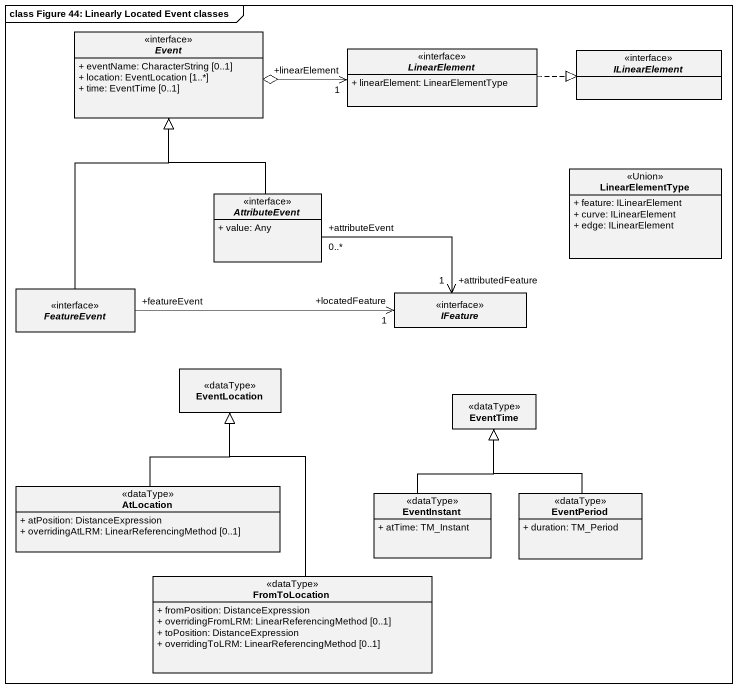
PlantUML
@startuml
mainframe class Figure 44: Linearly Located Event classes
hide circle
hide empty members
skinparam classAttributeIconSize 0
interface Event {
  + eventName: CharacterString [0..1]
  + location: EventLocation [1..*]
  + time: EventTime [0..1]
}
interface LinearElement {
  + linearElement: LinearElementType
}
interface ILinearElement
interface AttributeEvent {
  + value: Any
}
class LinearElementType <<Union>> {
  + feature: ILinearElement
  + curve: ILinearElement
  + edge: ILinearElement
}
interface FeatureEvent
interface IFeature
class EventLocation <<dataType>>
class EventTime <<dataType>>
class AtLocation <<dataType>> {
  + atPosition: DistanceExpression
  + overridingAtLRM: LinearReferencingMethod [0..1]
}
class EventInstant <<dataType>> {
  + atTime: TM_Instant
}
class EventPeriod <<dataType>> {
  + duration: TM_Period
}
class FromToLocation <<dataType>> {
  + fromPosition: DistanceExpression
  + overridingFromLRM: LinearReferencingMethod [0..1]
  + toPosition: DistanceExpression
  + overridingToLRM: LinearReferencingMethod [0..1]
}
Event o-right-> "+linearElement\n1" LinearElement
LinearElement .right.|> ILinearElement
AttributeEvent -up-|> Event
AttributeEvent "+attributeEvent\n0..*" -right-> "+attributedFeature\n1" IFeature
FeatureEvent -up-|> Event
FeatureEvent "+featureEvent" -right-> "+locatedFeature\n1" IFeature
AtLocation -up-|> EventLocation
EventInstant -up-|> EventTime
EventPeriod -up-|> EventTime
FromToLocation -up-|> EventLocation
@enduml
